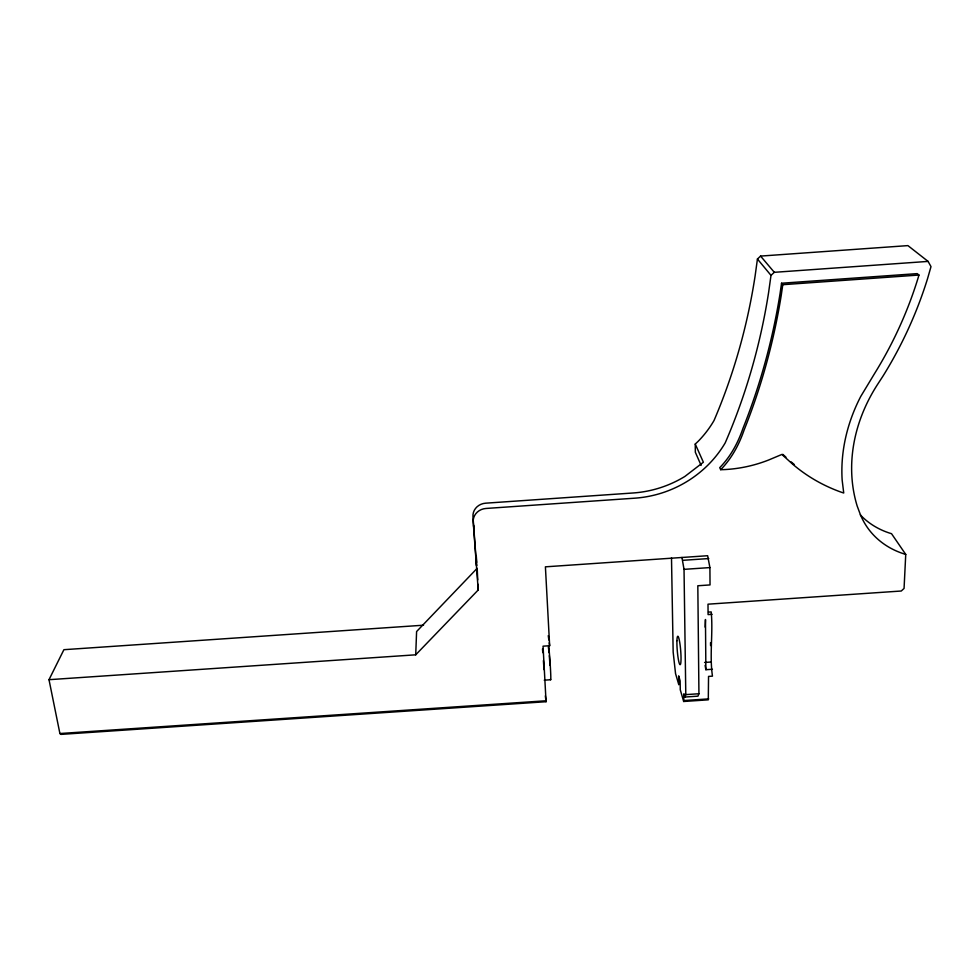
<?xml version="1.0" encoding="UTF-8"?>
<svg xmlns="http://www.w3.org/2000/svg" width="980" height="980" viewBox="0 0 980 980"><rect width="100%" height="100%" fill="white"/><g stroke="black" fill="none" stroke-linecap="round" stroke-linejoin="round"><path stroke-width="1.47" d="M708.54 612.108L711.198 611.924C713.232 632.97 709.361 654.934 712.46 676.151L708.54 676.42L708.295 699.83L683.685 701.484L683.93 693.754L684.898 697.037L697.968 696.155L698.936 693.742L697.821 585.758L710.035 584.925L709.912 567.579L707.646 555.721L545.407 566.832L549.645 645.734L543.055 646.175L546.056 701.717L60.968 734.388L59.903 733.53L49 679.691L415.716 654.812L416.598 631.549L477.187 568.29M705.135 627.163L705.465 619.519L705.87 669.708L712.423 669.267M860.305 514.88A85.04 73.708 -30.1 0 0 891.531 533.696L905.741 554.411L904.062 588.429L901.269 591.014L708.001 604.182L708.087 614.595L712.08 614.325M905.741 554.411A87.845 75.656 -29.5 0 1 859.717 512.859L857.145 505.937A165.963 141.132 -32.2 0 1 877.982 383.78L882.833 376.345A413.548 404.642 -53.1 0 0 927.57 278.602L931 266.621L928.085 261.403L907.921 245.613L760.578 256.086L757.43 259.026L755.164 275.601A669.083 614.24 45.1 0 1 714.04 420.494A103.966 97.584 -22.7 0 1 698.066 441.416L695.261 444.05L695.335 452.233L701.117 465.377M928.085 261.403L774.31 272.318L771.003 275.368L768.59 292.591A699.806 640.087 44 0 1 725.225 442.838A108.339 101.124 -21.7 0 1 634.77 498.183L486.007 508.461A13.708 12.593 -3.7 0 0 473.205 522.009L478.216 589.985L415.716 654.812M781.55 283.232L780.092 293.412A713.048 652.153 44.2 0 1 743.024 428.223C738.014 442.825 730.602 456.582 719.724 467.656L720.68 469.677L723.718 469.616A132.937 122.696 -31.4 0 0 768.602 460.024L781.905 454.438L792.33 463.883A187.891 165.534 -36.8 0 0 841.244 492.193L843.731 493.014L842.151 480.041A178.286 151.508 -32.1 0 1 860.71 396.508L874.711 373.319A402.633 393.972 -52.3 0 0 918.101 277.965L918.934 275.049L917.219 273.628L781.55 283.232L782.775 284.69L781.305 294.894A715.792 654.456 44.1 0 1 744.065 430.134C739.03 444.773 731.582 458.567 720.68 469.677M684.898 697.037L685.792 694.624L684.028 569.356L681.933 557.473M49 679.691L63.908 649.691L423.532 625.203M782.775 284.69L918.934 275.049M682.925 560.315L708.761 558.551M684.028 569.356L709.912 567.579M704.571 662.456L711.1 662.014M544.231 680.181L550.662 679.753M59.903 733.53L546.093 700.774M685.792 694.624L698.936 693.742M684.04 700.541L708.699 698.887M782.824 454.353L785.948 457.17M760.578 256.086L774.31 272.318M757.43 259.026L771.003 275.368M695.261 444.05L703.37 462.229L684.836 476.476A107.396 100.364 -21.9 0 1 633.166 492.977L485.663 503.181A13.598 12.507 -3.7 0 0 472.973 516.632L476.586 565.815L476.133 555.942M683.685 701.484L680.279 689.822L680.145 680.892L678.662 675.857L678.809 684.751L675.539 673.566L673.162 652.055L671.496 557.89M705.098 665.359L705.87 669.708M548.371 646.971L549.045 652.655M548.261 635.653L548.861 639.977M549.253 642.856L549.645 645.734M545.333 695.825L546.056 701.717M542.491 648.956L542.798 652.655M549.315 655.681L549.988 665.383M476.305 556.297L476.746 562.299M543.41 660.569L543.998 669.634M477.26 569.735L477.738 579.866M477.934 584.202L478.216 589.985M475.876 556.089L475.949 557.767M473.61 525.341L473.683 526.958M710.549 642.611L710.573 645.587M548.69 645.636A20.506 0.686 85.8 0 1 550.527 669.904A20.506 0.686 85.8 0 1 550.442 679.103M794.364 464.581A187.204 165.02 -36.9 0 1 791.142 461.874M676.935 640.663A14.247 1.703 85.3 0 0 679.679 664.281A14.247 1.703 85.3 0 0 680.292 646.543A14.247 1.703 85.3 0 0 676.935 640.663"/></g></svg>
